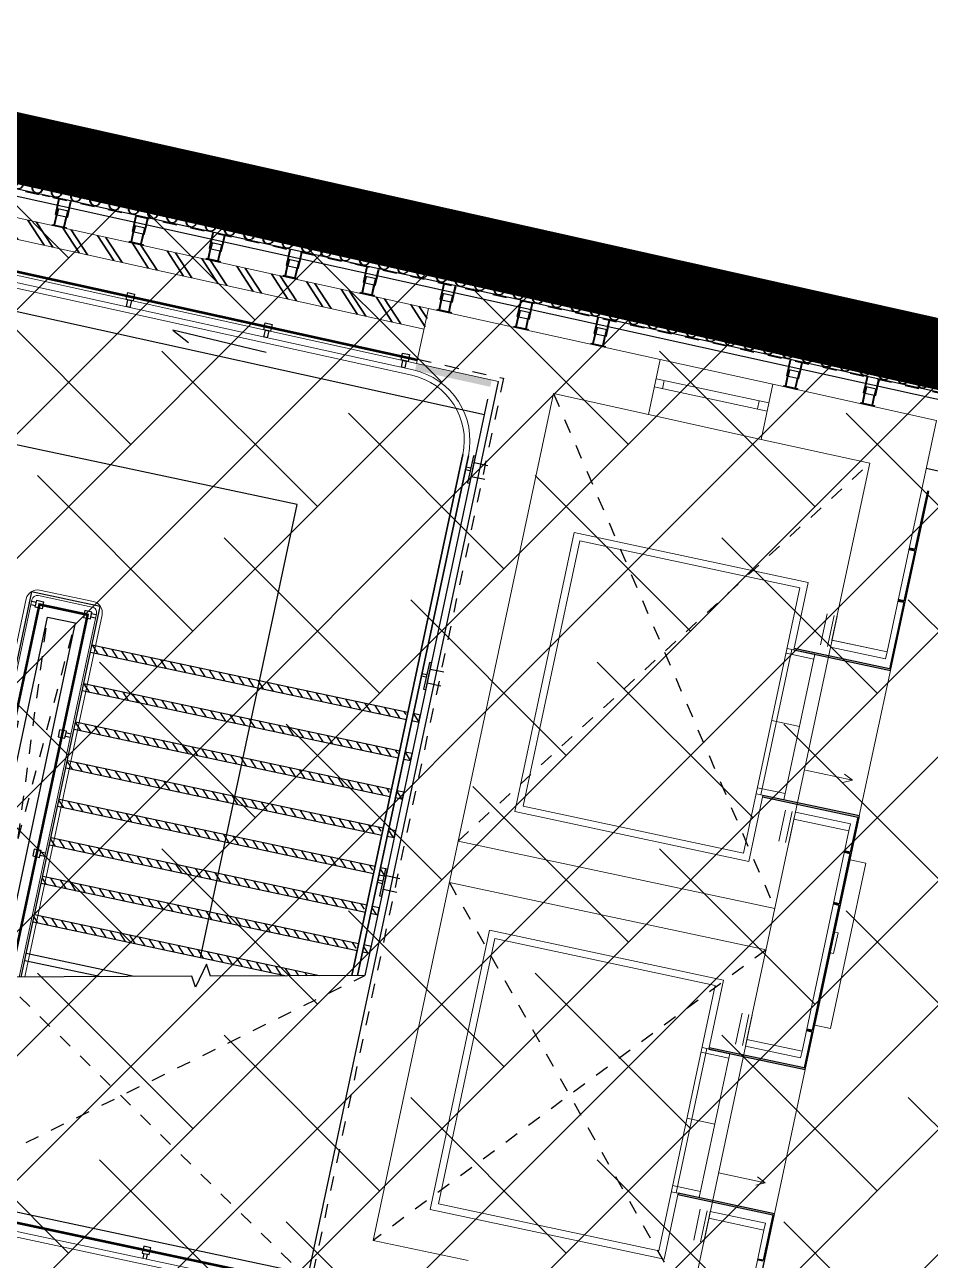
# Model space of a CAD drawing. Header units: millimetres. Extents: x 50357 to 985146, y 723188 to 1803594.
# Drawn here: x 829704.11 to 829710.54, y 818132.85 to 818141.63 of the extents above; entities that cross this region are included whole.
import ezdxf

# ---------------------------------------------------------------- set-up
doc = ezdxf.new("R2010")
doc.units = ezdxf.units.MM
doc.header["$LTSCALE"] = 3
doc.header["$MEASUREMENT"] = 0
for name, pattern in [('3A35X-MAGP-P-SB$0$3A35X-MAGP-P-SB$0$HIDDEN', [0.375, 0.25, -0.125]), ('DASHED', [19.05, 12.7, -6.35]), ('DASHED2', [0.375, 0.25, -0.125]), ('Member Hidden', [4.5, 2.5, -2])]:
    doc.linetypes.add(name, pattern=pattern)
doc.layers.add('-Excluded area line', color=7, linetype='DASHED2', lineweight=40)
doc.layers.add('A-DETL-MBND', color=5, linetype='Continuous', lineweight=13)
for name, color, linetype, lineweight, true_color in [('-Surrender Hatch in Pink', 7, 'Continuous', 40, 0xffc2c2), ('-Surrender line', 7, 'Continuous', 40, 0xff7575), ('A-FLOR-HRAL', 7, 'Continuous', 13, 0x6e6e6e), ('A-GENM', 7, 'Continuous', 13, 0x6e6e6e), ('A-WALL', 7, 'Continuous', 13, 0x6e6e6e), ('ADS060', 7, 'Continuous', 35, 0x6e6e6e), ('ADS280__', 7, 'Continuous', 13, 0x6e6e6e), ('ADS280_BConcrete', 7, 'Continuous', 13, 0x6e6e6e), ('ADS280_S', 7, 'Continuous', 13, 0x6e6e6e), ('I-WALL', 7, 'Continuous', 25, 0x6e6e6e)]:
    doc.layers.add(name, color=color, linetype=linetype, lineweight=lineweight, true_color=true_color)
for name, color, linetype in [('3A35X-MAGP-P-SB$0$UAJ-90BOUN', 7, 'Continuous'), ('A-ALUM_CLADD', 7, 'Continuous'), ('A-ALUM_CLADD_H', 7, 'Member Hidden'), ('A-ALUM_CLADD_S', 7, 'Continuous'), ('A-DRAIN', 7, 'Continuous'), ('A-FLOR-BALUSTRADE', 7, 'Continuous'), ('A-FLOR-HRAL_FIX', 7, 'Continuous'), ('ADS060_1', 7, 'Continuous'), ('ADS230_O', 7, 'Member Hidden'), ('ADS240__', 7, 'Continuous'), ('ADS240_H', 7, 'Continuous'), ('ADS280_R', 7, 'Member Hidden'), ('UAJ-00XREF', 7, 'Continuous')]:
    doc.layers.add(name, color=color, linetype=linetype)
pattern_1 = [(122.9987, (835227515.277, 818096118.435), (-41.9341463, -27.2310003), [])]

# ---------------------------------------------------------------- blocks, each defined once
blk = doc.blocks.new('LFT_door_para - Lift Door 2200H x 1100W CLEAR-2646284-P34 STAIR AND LIFT TOWER AT BRIDGE DECK LEVEL')
at = {"layer": 'A-GENM'}
for p, q in [((-446.1, 200), (-446.1, -200)), ((-396.1, 200), (-446.1, 200)), ((-396.1, -200), (-396.1, 200)), ((853.9, 200), (803.9, 200)), ((803.9, 200), (803.9, -200)), ((853.9, -200), (853.9, 200)), ((-621.1, -200), (1028.9, -200)), ((-396.1, -222.5), (-621.1, -222.5)), ((-446.1, -200), (-396.1, -200)), ((803.9, -200), (853.9, -200)), ((803.9, -222.5), (1028.9, -222.5)), ((-396.1, -272.5), (-621.1, -272.5)), ((803.9, -272.5), (1028.9, -272.5))]:
    blk.add_line(p, q, dxfattribs=at)
blk = doc.blocks.new('Handrail Fix')
at = {"layer": 'A-FLOR-HRAL_FIX'}
for p, q in [((-50, 100.3), (-50, 0)), ((50, 100.3), (50, 0)), ((-7.5, -15), (-7.5, -50)), ((7.5, -50), (7.5, -15))]:
    blk.add_line(p, q, dxfattribs=at)
blk.add_lwpolyline([(97.8, 0), (-97.8, 0), (-97.8, -15), (97.8, -15)], close=True, dxfattribs=at)
blk = doc.blocks.new('Handrail Fix_1')
at = {"layer": 'A-FLOR-HRAL_FIX'}
for p, q in [((-12.5, 35), (-12.5, 0)), ((12.5, 35), (12.5, 0))]:
    blk.add_line(p, q, dxfattribs=at)
blk.add_lwpolyline([(-25, 0), (25, 0), (25, -50), (-25, -50)], close=True, dxfattribs=at)
blk = doc.blocks.new('*U1095')
at = {"layer": 'A-FLOR-HRAL_FIX', "rotation": 77.573937293558}
blk.add_blockref('Handrail Fix_1', (-195.4, 43), dxfattribs=at)
at = {"layer": 'A-FLOR-HRAL_FIX', "xscale": -1, "rotation": 257.5739372687445}
blk.add_blockref('Handrail Fix_1', (195.4, -43), dxfattribs=at)
blk = doc.blocks.new('*U1108')
at = {"layer": 'A-FLOR-HRAL_FIX'}
for points in [[(-13.1, 51.7), (35.5, 39.8), (23.6, -8.7), (-25, 3.1)], [(-12.8, 0.2), (11.5, -5.8), (-0.4, -54.3), (-24.7, -48.4)]]:
    blk.add_lwpolyline(points, close=True, dxfattribs=at)
blk = doc.blocks.new('*U1109')
at = {"layer": 'A-FLOR-HRAL_FIX', "color": 0, "linetype": 'ByBlock', "lineweight": -2, "transparency": 16777216}
for p in [(0, 0), (971.4, -237.5), (1942.8, -474.9), (2914.2, -712.4), (3885.6, -949.8)]:
    blk.add_blockref('*U1108', p, dxfattribs=at)
blk = doc.blocks.new('Cladding_Fixing')
at = {"layer": 'A-ALUM_CLADD_H', "ltscale": 0.3}
for p, q in [((0.2, 33), (72.2, 32.5)), ((72.3, 38.9), (142.4, 38.4)), ((-0.2, -33), (71.8, -33.6)), ((71.7, -40), (141.8, -40.5))]:
    blk.add_line(p, q, dxfattribs=at)
at = {"layer": 'A-ALUM_CLADD_H', "ltscale": 0.2}
for p, q in [((118.7, 32.2), (72.2, 32.5)), ((118.8, 37.2), (72.3, 37.5)), ((118.8, 37.2), (118.2, -38.9)), ((118.2, -38.9), (71.7, -38.6)), ((118.3, -33.9), (71.8, -33.6))]:
    blk.add_line(p, q, dxfattribs=at)
at = {"layer": 'A-ALUM_CLADD_H', "ltscale": 0.1}
for p, q in [((142.4, 43.4), (187.2, 43.1)), ((142.4, 38.4), (187.2, 38.1)), ((141.6, -45.5), (186.6, -45.8)), ((141.7, -40.5), (186.6, -40.8))]:
    blk.add_line(p, q, dxfattribs=at)
at = {"layer": 'A-ALUM_CLADD_S'}
for p, q in [((0.3, 38), (72.3, 37.5)), ((72.3, 43.9), (71.7, -45)), ((72.3, 43.9), (142.4, 43.4)), ((-0.3, -38), (71.7, -38.6)), ((71.7, -45), (141.8, -45.5))]:
    blk.add_line(p, q, dxfattribs=at)
blk.add_lwpolyline([(-8.4, -49.9), (-7.6, 50.1), (0.4, 50), (-0.4, -50)], close=True, dxfattribs=at)
blk = doc.blocks.new('Cladding')
at = {"layer": 'A-ALUM_CLADD', "flags": 128}
for points in [[(232.1, -2317.5), (221.6, -2317.4, -1), (222.2, -2241.4), (249.2, -2241.6, 1), (249.6, -2177.6), (222.6, -2177.4, -1), (223.1, -2101.4), (233.6, -2101.5), (233.6, -2104.5), (223.1, -2104.4, 1), (222.6, -2174.4), (249.6, -2174.6, -1), (249.1, -2244.6), (222.1, -2244.4, 1), (221.6, -2314.4), (232.1, -2314.5)], [(235.1, -2317.5), (448.6, -2319, -1), (448.2, -2383), (234.7, -2381.5), (234.6, -2384.5), (448.1, -2386, 1), (448.6, -2316), (235.1, -2314.5)], [(235.1, -2317.5), (448.6, -2319, -1), (448.2, -2383), (234.7, -2381.5), (234.6, -2384.5), (448.1, -2386, 1), (448.6, -2316), (235.1, -2314.5)], [(230.1, -2597.5), (219.6, -2597.4, -1), (220.2, -2521.4), (247.2, -2521.6, 1), (247.6, -2457.6), (220.6, -2457.4, -1), (221.2, -2381.4), (231.7, -2381.5), (231.6, -2384.5), (221.1, -2384.4, 1), (220.6, -2454.4), (247.6, -2454.6, -1), (247.2, -2524.6), (220.2, -2524.4, 1), (219.7, -2594.4), (230.2, -2594.5)], [(233.1, -2597.5), (446.6, -2599, -1), (446.2, -2663), (232.7, -2661.5), (232.7, -2664.5), (446.2, -2666, 1), (446.7, -2596), (233.2, -2594.5)], [(228.2, -2877.5), (217.7, -2877.4, -1), (218.2, -2801.4), (245.2, -2801.6, 1), (245.6, -2737.6), (218.6, -2737.4, -1), (219.2, -2661.4), (229.7, -2661.5), (229.7, -2664.5), (219.2, -2664.4, 1), (218.7, -2734.4), (245.7, -2734.6, -1), (245.2, -2804.6), (218.2, -2804.4, 1), (217.7, -2874.4), (228.2, -2874.5)], [(231.2, -2877.5), (444.6, -2879, -1), (444.2, -2943), (230.7, -2941.5), (230.7, -2944.5), (444.2, -2946, 1), (444.7, -2876), (231.2, -2874.5)], [(226.2, -3157.5), (215.7, -3157.4, -1), (216.2, -3081.4), (243.2, -3081.6, 1), (243.7, -3017.6), (216.7, -3017.4, -1), (217.2, -2941.4), (227.7, -2941.5), (227.7, -2944.5), (217.2, -2944.4, 1), (216.7, -3014.4), (243.7, -3014.6, -1), (243.2, -3084.6), (216.2, -3084.4, 1), (215.7, -3154.4), (226.2, -3154.5)], [(229.2, -3157.5), (442.7, -3159, -1), (442.2, -3223), (228.7, -3221.5), (228.7, -3224.5), (442.2, -3226, 1), (442.7, -3156), (229.2, -3154.5)], [(224.2, -3437.5), (213.7, -3437.4, -1), (214.2, -3361.4), (241.2, -3361.6, 1), (241.7, -3297.6), (214.7, -3297.4, -1), (215.2, -3221.4), (225.7, -3221.5), (225.7, -3224.5), (215.2, -3224.4, 1), (214.7, -3294.4), (241.7, -3294.6, -1), (241.2, -3364.6), (214.2, -3364.4, 1), (213.7, -3434.4), (224.2, -3434.5)], [(222.2, -3717.5), (211.7, -3717.4, -1), (212.2, -3641.4), (239.2, -3641.6, 1), (239.7, -3577.6), (212.7, -3577.4, -1), (213.2, -3501.4), (223.7, -3501.5), (223.7, -3504.5), (213.2, -3504.4, 1), (212.7, -3574.4), (239.7, -3574.6, -1), (239.2, -3644.6), (212.2, -3644.4, 1), (211.7, -3714.4), (222.2, -3714.5)], [(227.2, -3437.5), (440.7, -3439, -1), (440.2, -3503), (226.7, -3501.5), (226.7, -3504.5), (440.2, -3506, 1), (440.7, -3436), (227.2, -3434.5)], [(225.2, -3717.5), (438.7, -3719, -1), (438.3, -3783), (224.8, -3781.5), (224.7, -3784.5), (438.2, -3786, 1), (438.7, -3716), (225.2, -3714.5)], [(220.2, -3997.5), (209.7, -3997.4, -1), (210.3, -3921.4), (237.3, -3921.6, 1), (237.7, -3857.6), (210.7, -3857.4, -1), (211.3, -3781.4), (221.8, -3781.5), (221.7, -3784.5), (211.2, -3784.4, 1), (210.7, -3854.4), (237.7, -3854.6, -1), (237.2, -3924.6), (210.2, -3924.4, 1), (209.8, -3994.4), (220.3, -3994.5)], [(223.2, -3997.5), (436.7, -3999, -1), (436.3, -4063), (222.8, -4061.5), (222.8, -4064.5), (436.3, -4066, 1), (436.7, -3996), (223.3, -3994.5)], [(218.3, -4277.5), (207.8, -4277.4, -1), (208.3, -4201.4), (235.3, -4201.6, 1), (235.7, -4137.6), (208.7, -4137.4, -1), (209.3, -4061.4), (219.8, -4061.5), (219.8, -4064.5), (209.3, -4064.4, 1), (208.8, -4134.4), (235.8, -4134.6, -1), (235.3, -4204.6), (208.3, -4204.4, 1), (207.8, -4274.4), (218.3, -4274.5)], [(221.3, -4277.5), (434.7, -4279, -1), (434.3, -4343), (220.8, -4341.5), (220.8, -4344.5), (434.3, -4346, 1), (434.8, -4276), (221.3, -4274.5)], [(216.3, -4557.4), (205.8, -4557.4, -1), (206.3, -4481.4), (233.3, -4481.6, 1), (233.8, -4417.6), (206.8, -4417.4, -1), (207.3, -4341.4), (217.8, -4341.4), (217.8, -4344.4), (207.3, -4344.4, 1), (206.8, -4414.4), (233.8, -4414.6, -1), (233.3, -4484.6), (206.3, -4484.4, 1), (205.8, -4554.4), (216.3, -4554.4)], [(219.3, -4557.5), (432.8, -4559, -1), (432.3, -4623), (218.8, -4621.5), (218.8, -4624.5), (432.3, -4626, 1), (432.8, -4556), (219.3, -4554.5)], [(219.3, -4557.5), (432.8, -4559, -1), (432.3, -4623), (218.8, -4621.5), (218.8, -4624.5), (432.3, -4626, 1), (432.8, -4556), (219.3, -4554.5)], [(214.3, -4837.4), (203.8, -4837.4, -1), (204.3, -4761.4), (231.3, -4761.6, 1), (231.8, -4697.6), (204.8, -4697.4, -1), (205.3, -4621.4), (215.8, -4621.4), (215.8, -4624.4), (205.3, -4624.4, 1), (204.8, -4694.4), (231.8, -4694.6, -1), (231.3, -4764.6), (204.3, -4764.4, 1), (203.8, -4834.4), (214.3, -4834.4)], [(212.3, -5117.4), (201.8, -5117.4, -1), (202.3, -5041.4), (229.3, -5041.5, 1), (229.8, -4977.5), (202.8, -4977.4, -1), (203.3, -4901.4), (213.8, -4901.4), (213.8, -4904.4), (203.3, -4904.4, 1), (202.8, -4974.4), (229.8, -4974.5, -1), (229.3, -5044.5), (202.3, -5044.4, 1), (201.8, -5114.4), (212.3, -5114.4)], [(217.3, -4837.5), (430.8, -4839, -1), (430.3, -4903), (216.8, -4901.5), (216.8, -4904.5), (430.3, -4906, 1), (430.8, -4836), (217.3, -4834.5)], [(215.3, -5117.5), (428.8, -5119, -1), (428.3, -5183), (214.9, -5181.4), (214.8, -5184.4), (428.3, -5186, 1), (428.8, -5116), (215.3, -5114.5)], [(210.3, -5397.4), (199.8, -5397.3, -1), (200.4, -5321.3), (227.4, -5321.5, 1), (227.8, -5257.5), (200.8, -5257.4, -1), (201.4, -5181.4), (211.9, -5181.4), (211.8, -5184.4), (201.3, -5184.4, 1), (200.8, -5254.4), (227.8, -5254.5, -1), (227.3, -5324.5), (200.3, -5324.3, 1), (199.8, -5394.3), (210.3, -5394.4)], [(213.3, -5397.4), (426.8, -5399, -1), (426.4, -5463), (212.9, -5461.4), (212.9, -5464.4), (426.3, -5466, 1), (426.8, -5396), (213.3, -5394.4)], [(208.3, -5677.4), (197.8, -5677.3, -1), (198.4, -5601.3), (225.4, -5601.5, 1), (225.8, -5537.5), (198.8, -5537.3, -1), (199.4, -5461.3), (209.9, -5461.4), (209.9, -5464.4), (199.4, -5464.3, 1), (198.9, -5534.3), (225.9, -5534.5, -1), (225.4, -5604.5), (198.4, -5604.3, 1), (197.9, -5674.3), (208.4, -5674.4)], [(211.3, -5677.4), (424.8, -5678.9, -1), (424.4, -5742.9), (210.9, -5741.4), (210.9, -5744.4), (424.4, -5745.9, 1), (424.9, -5675.9), (211.4, -5674.4)], [(206.4, -5957.4), (195.9, -5957.3, -1), (196.4, -5881.3), (223.4, -5881.5, 1), (223.9, -5817.5), (196.9, -5817.3, -1), (197.4, -5741.3), (207.9, -5741.4), (207.9, -5744.4), (197.4, -5744.3, 1), (196.9, -5814.3), (223.9, -5814.5, -1), (223.4, -5884.5), (196.4, -5884.3, 1), (195.9, -5954.3), (206.4, -5954.4)], [(209.4, -5957.4), (422.9, -5958.9, -1), (422.4, -6022.9), (208.9, -6021.4), (208.9, -6024.4), (422.4, -6025.9, 1), (422.9, -5955.9), (209.4, -5954.4)], [(204.4, -6237.4), (193.9, -6237.3, -1), (194.4, -6161.3), (221.4, -6161.5, 1), (221.9, -6097.5), (194.9, -6097.3, -1), (195.4, -6021.3), (205.9, -6021.4), (205.9, -6024.4), (195.4, -6024.3, 1), (194.9, -6094.3), (221.9, -6094.5, -1), (221.4, -6164.5), (194.4, -6164.3, 1), (193.9, -6234.3), (204.4, -6234.4)], [(202.4, -6517.4), (191.9, -6517.3, -1), (192.4, -6441.3), (219.4, -6441.5, 1), (219.9, -6377.5), (192.9, -6377.3, -1), (193.4, -6301.3), (203.9, -6301.4), (203.9, -6304.4), (193.4, -6304.3, 1), (192.9, -6374.3), (219.9, -6374.5, -1), (219.4, -6444.5), (192.4, -6444.3, 1), (191.9, -6514.3), (202.4, -6514.4)], [(207.4, -6237.4), (420.9, -6238.9, -1), (420.4, -6302.9), (206.9, -6301.4), (206.9, -6304.4), (420.4, -6305.9, 1), (420.9, -6235.9), (207.4, -6234.4)], [(200.4, -6797.4), (189.9, -6797.3, -1), (190.5, -6721.3), (217.5, -6721.5, 1), (217.9, -6657.5), (190.9, -6657.3, -1), (191.5, -6581.3), (202, -6581.4), (201.9, -6584.4), (191.4, -6584.3, 1), (190.9, -6654.3), (217.9, -6654.5, -1), (217.4, -6724.5), (190.4, -6724.3, 1), (189.9, -6794.3), (200.4, -6794.4)], [(205.4, -6517.4), (418.9, -6518.9, -1), (418.4, -6582.9), (205, -6581.4), (204.9, -6584.4), (418.4, -6585.9, 1), (418.9, -6515.9), (205.4, -6514.4)], [(203.4, -6797.4), (416.9, -6798.9, -1), (416.5, -6862.9), (203, -6861.4), (202.9, -6864.4), (416.4, -6865.9, 1), (416.9, -6795.9), (203.4, -6794.4)], [(198.4, -7077.4), (187.9, -7077.3, -1), (188.5, -7001.3), (215.5, -7001.5, 1), (215.9, -6937.5), (188.9, -6937.3, -1), (189.5, -6861.3), (200, -6861.4), (199.9, -6864.4), (189.4, -6864.3, 1), (189, -6934.3), (216, -6934.5, -1), (215.5, -7004.5), (188.5, -7004.3, 1), (188, -7074.3), (198.5, -7074.4)], [(201.4, -7077.4), (414.9, -7078.9, -1), (414.5, -7142.9), (201, -7141.4), (201, -7144.4), (414.5, -7145.9, 1), (415, -7075.9), (201.5, -7074.4)], [(196.5, -7357.4), (186, -7357.3, -1), (186.5, -7281.3), (213.5, -7281.5, 1), (214, -7217.5), (187, -7217.3, -1), (187.5, -7141.3), (198, -7141.4), (198, -7144.4), (187.5, -7144.3, 1), (187, -7214.3), (214, -7214.5, -1), (213.5, -7284.5), (186.5, -7284.3, 1), (186, -7354.3), (196.5, -7354.4)], [(199.5, -7357.4), (413, -7358.9, -1), (412.5, -7422.9), (199, -7421.4), (199, -7424.4), (412.5, -7425.9, 1), (413, -7355.9), (199.5, -7354.4)], [(194.5, -7637.4), (184, -7637.3, -1), (184.5, -7561.3), (211.5, -7561.5, 1), (212, -7497.5), (185, -7497.3, -1), (185.5, -7421.3), (196, -7421.4), (196, -7424.4), (185.5, -7424.3, 1), (185, -7494.3), (212, -7494.5, -1), (211.5, -7564.5), (184.5, -7564.3, 1), (184, -7634.3), (194.5, -7634.4)], [(197.5, -7637.4), (411, -7638.9, -1), (410.5, -7702.9), (197, -7701.4), (197, -7704.4), (410.5, -7705.9, 1), (411, -7635.9), (197.5, -7634.4)], [(192.5, -7917.4), (182, -7917.3, -1), (182.5, -7841.3), (209.5, -7841.5, 1), (210, -7777.5), (183, -7777.3, -1), (183.5, -7701.3), (194, -7701.4), (194, -7704.4), (183.5, -7704.3, 1), (183, -7774.3), (210, -7774.5, -1), (209.5, -7844.5), (182.5, -7844.3, 1), (182, -7914.3), (192.5, -7914.4)], [(190.5, -8197.4), (180, -8197.3, -1), (180.6, -8121.3), (207.6, -8121.5, 1), (208, -8057.5), (181, -8057.3, -1), (181.5, -7981.3), (192, -7981.4), (192, -7984.4), (181.5, -7984.3, 1), (181, -8054.3), (208, -8054.5, -1), (207.5, -8124.5), (180.5, -8124.3, 1), (180, -8194.3), (190.5, -8194.4)], [(195.5, -7917.4), (409, -7918.9, -1), (408.5, -7982.9), (195, -7981.4), (195, -7984.4), (408.5, -7985.9, 1), (409, -7915.9), (195.5, -7914.4)], [(193.5, -8197.4), (407, -8198.9, -1), (406.6, -8262.9), (193.1, -8261.4), (193, -8264.4), (406.5, -8265.9, 1), (407, -8195.9), (193.5, -8194.4)], [(188.5, -8477.3), (178, -8477.3, -1), (178.6, -8401.3), (205.6, -8401.5, 1), (206, -8337.5), (179, -8337.3, -1), (179.6, -8261.3), (190.1, -8261.4), (190, -8264.4), (179.5, -8264.3, 1), (179, -8334.3), (206, -8334.5, -1), (205.6, -8404.5), (178.6, -8404.3, 1), (178.1, -8474.3), (188.6, -8474.3)], [(191.5, -8477.4), (405, -8478.9, -1), (404.6, -8542.9), (191.1, -8541.4), (191.1, -8544.4), (404.6, -8545.9, 1), (405.1, -8475.9), (191.6, -8474.4)], [(186.6, -8757.3), (176.1, -8757.3, -1), (176.6, -8681.3), (203.6, -8681.5, 1), (204, -8617.5), (177, -8617.3, -1), (177.6, -8541.3), (188.1, -8541.3), (188.1, -8544.3), (177.6, -8544.3, 1), (177.1, -8614.3), (204.1, -8614.5, -1), (203.6, -8684.5), (176.6, -8684.3, 1), (176.1, -8754.3), (186.6, -8754.3)], [(189.6, -8757.4), (403.1, -8758.9, -1), (402.6, -8822.9), (189.1, -8821.4), (189.1, -8824.4), (402.6, -8825.9, 1), (403.1, -8755.9), (189.6, -8754.4)]]:
    blk.add_lwpolyline(points, format="xyb", close=True, dxfattribs=at)
at = {"layer": 'A-ALUM_CLADD_H'}
blk.add_line((195, -1.4), (98.5, -13639.7), dxfattribs=at)
at = {"layer": 'A-ALUM_CLADD_S'}
for p, q in [((150, -1.1), (53.8, -13606)), ((200, -1.4), (103.5, -13643.4)), ((178.2, -2376.1), (178.6, -2322.1)), ((162.4, -4616.1), (162.7, -4562.1))]:
    blk.add_line(p, q, dxfattribs=at)
for p in [(-9.6, -2487.8), (-13.5, -3047.8), (-17.5, -3607.8), (-21.5, -4167.8), (-25.4, -4727.7), (-29.4, -5287.7), (-33.4, -5847.7), (-37.3, -6407.7), (-47.2, -7807.7), (-51.2, -8367.6)]:
    blk.add_blockref('Cladding_Fixing', p, dxfattribs=at)
blk = doc.blocks.new('3A35X-MAGP-P-LD-00-0')
at = {"layer": 'ADS060'}
h = blk.add_hatch(dxfattribs=at)
h.set_pattern_fill('FP_1', color=256, angle=0.42477, style=0, pattern_type=2)
h.set_pattern_definition([(122.998704, (835227484.58, 818098913.87), (-149.11782, -96.833447), []), (122.998704, (835227298.25, 818098953.48), (-149.11782, -96.833447), [])])
h.paths.add_polyline_path([(834531277.6, 818153413.5), (834531311.9, 818153558.7), (834527237.5, 818154456.1), (834527206.3, 818154309.4)])
for points in [[(834534859.9, 818152262.2), (834534850.2, 818152264.3), (834534581.8, 818151001.9), (834534591.5, 818150999.8), (834534847.4, 818152203.1)], [(834534762.3, 818151851.1), (834534721.2, 818151859.8), (834534719.1, 818151850), (834534760.2, 818151841.3)], [(834534684.4, 818151484.6), (834534643.3, 818151493.4), (834534641.2, 818151483.6), (834534682.3, 818151474.8)], [(834534591.5, 818150999.8), (834533904.8, 818151145.8), (834533902.7, 818151136), (834534589.5, 818150990)], [(834534358.3, 818149958.6), (834533682.9, 818150102.1), (834533680.8, 818150092.4), (834534356.2, 818149948.8)], [(834534368.1, 818149956.5), (834534358.3, 818149958.6), (834533975.1, 818148155.8), (834533984.9, 818148153.8), (834534339.5, 818149822)], [(834534303.2, 818149699.5), (834534263.7, 818149707.9), (834534261.6, 818149698.1), (834534301.2, 818149689.7)], [(834534223.3, 818149323.3), (834534225.3, 818149333), (834534185.8, 818149341.4), (834534183.7, 818149331.7)], [(834534034, 818148433.1), (834533994.5, 818148441.5), (834533992.4, 818148431.8), (834534032, 818148423.4)], [(834533977.2, 818148165.6), (834533301.8, 818148309.2), (834533299.7, 818148299.4), (834533975.1, 818148155.8)], [(834533757, 818147132.3), (834533082.1, 818147275.8), (834533080, 818147266), (834533754.9, 818147122.5)], [(834533766.8, 818147130.2), (834533757, 818147132.3), (834533503.3, 818145939), (834533513.1, 818145936.9)], [(834533686.3, 818146799.7), (834533647.3, 818146808), (834533645.2, 818146798.3), (834533684.2, 818146790)]]:
    blk.add_hatch(color=256, dxfattribs=at).paths.add_polyline_path(points, flags=0)
at = {"layer": 'ADS060_1', "extrusion": (1.10379e-16, 4.62935e-16, -1)}
blk.add_hatch(color=256, dxfattribs=at).paths.add_polyline_path([(-834531744, 818153004), (-834531754.4, 818153052.9), (-834531220.5, 818153170.4), (-834531209.8, 818153121.5)])
at = {"layer": 'ADS240_H'}
h = blk.add_hatch(dxfattribs=at)
h.set_pattern_fill('FP_4', color=256, angle=77.9987, style=0, pattern_type=2)
h.set_pattern_definition(pattern_1)
h.paths.add_polyline_path([(834531237.8, 818150622.4), (834531248.1, 818150671.4), (834531199.2, 818150681.8), (834531188.9, 818150632.8)], flags=0)
h.paths.add_polyline_path([(834531139.9, 818150643.3), (834531150.2, 818150692.2), (834528915.3, 818151167.3), (834528904.9, 818151118.4), (834531139.8, 818150643.3)], flags=0)
h = blk.add_hatch(dxfattribs=at)
h.set_pattern_fill('FP_4', color=256, angle=77.9987, style=0, pattern_type=2)
h.set_pattern_definition(pattern_1)
h.paths.add_polyline_path([(834531179.5, 818150348.6), (834531189.9, 818150397.5), (834531141, 818150407.9), (834531130.6, 818150359)], flags=0)
h.paths.add_polyline_path([(834531081.7, 818150369.4), (834531092, 818150418.3), (834528857.1, 818150893.4), (834528846.7, 818150844.5), (834531081.6, 818150369.4)], flags=0)
h = blk.add_hatch(dxfattribs=at)
h.set_pattern_fill('FP_4', color=256, angle=77.9987, style=0, pattern_type=2)
h.set_pattern_definition(pattern_1)
h.paths.add_polyline_path([(834531131.7, 818150123.6), (834531082.8, 818150134), (834531072.4, 818150085.1), (834531121.3, 818150074.7)], flags=0)
h.paths.add_polyline_path([(834531023.5, 818150095.5), (834531033.8, 818150144.4), (834528798.9, 818150619.5), (834528788.5, 818150570.6), (834531023.4, 818150095.5)], flags=0)
h = blk.add_hatch(dxfattribs=at)
h.set_pattern_fill('FP_4', color=256, angle=77.9987, style=0, pattern_type=2)
h.set_pattern_definition(pattern_1)
h.paths.add_polyline_path([(834531063.1, 818149800.8), (834531073.5, 818149849.7), (834531024.5, 818149860.1), (834531014.2, 818149811.2)], flags=0)
h.paths.add_polyline_path([(834530965.2, 818149821.6), (834530975.6, 818149870.5), (834528740.6, 818150345.6), (834528730.2, 818150296.7), (834530965.2, 818149821.6)], flags=0)
h = blk.add_hatch(dxfattribs=at)
h.set_pattern_fill('FP_4', color=256, angle=77.9987, style=0, pattern_type=2)
h.set_pattern_definition(pattern_1)
h.paths.add_polyline_path([(834531004.9, 818149526.9), (834531015.3, 818149575.8), (834530966.3, 818149586.2), (834530956, 818149537.3)], flags=0)
h.paths.add_polyline_path([(834530907, 818149547.7), (834530917.3, 818149596.7), (834528682.4, 818150071.7), (834528672, 818150022.8), (834530906.9, 818149547.7)], flags=0)
h = blk.add_hatch(dxfattribs=at)
h.set_pattern_fill('FP_4', color=256, angle=77.9987, style=0, pattern_type=2)
h.set_pattern_definition(pattern_1)
h.paths.add_polyline_path([(834530946.6, 818149253), (834530957, 818149302), (834530908.1, 818149312.4), (834530897.7, 818149263.4)], flags=0)
h.paths.add_polyline_path([(834530848.8, 818149273.8), (834530859.1, 818149322.8), (834528624.2, 818149797.9), (834528613.8, 818149749), (834530848.7, 818149273.9)], flags=0)
h = blk.add_hatch(dxfattribs=at)
h.set_pattern_fill('FP_4', color=256, angle=77.9987, style=0, pattern_type=2)
h.set_pattern_definition(pattern_1)
h.paths.add_polyline_path([(834530888.4, 818148979.2), (834530898.8, 818149028.1), (834530849.9, 818149038.5), (834530839.5, 818148989.6)], flags=0)
h.paths.add_polyline_path([(834530790.6, 818149000), (834530800.9, 818149048.9), (834528566, 818149524), (834528555.6, 818149475.1), (834530790.5, 818149000)], flags=0)
h = blk.add_hatch(dxfattribs=at)
h.set_pattern_fill('FP_4', color=256, angle=77.9987, style=0, pattern_type=2)
h.set_pattern_definition(pattern_1)
h.paths.add_polyline_path([(834530533, 818148819.6), (834528507.8, 818149250.1), (834528497.4, 818149201.2), (834530297.8, 818148818.5)], flags=0)
at = {"layer": 'A-DETL-MBND'}
for p, q in [((834532921.9, 818153062.3), (834533724, 818152891.8)), ((834532968, 818152991.2), (834532980.5, 818153049.9)), ((834532909.4, 818153003.6), (834533711.5, 818152833.1)), ((834533642.9, 818152847.7), (834533655.4, 818152906.4)), ((834531920.3, 818149986.1), (834532341.9, 818151969.3)), ((834532341.9, 818151969.3), (834534004.7, 818151615.8)), ((834532380.4, 818151910), (834531979.6, 818150024.6)), ((834533945.4, 818151577.3), (834532380.4, 818151910)), ((834533902.7, 818151136), (834534004.7, 818151615.8)), ((834533544.6, 818149691.9), (834533945.4, 818151577.3)), ((834533668.3, 818150105.3), (834533888, 818151139.1)), ((834533831.2, 818150070.6), (834534051, 818151104.5)), ((834533846.6, 818151112.6), (834534043.8, 818151070.7)), ((834534051, 818151104.5), (834533853.8, 818151146.4)), ((834534367.6, 818149956.6), (834534587.9, 818150990.4)), ((834533745, 818150634.6), (834533942.1, 818150592.7)), ((834533986.3, 818150280.6), (834534318.9, 818150209.9)), ((834534318.9, 818150209.9), (834534250.7, 818150194.1)), ((834534318.9, 818150209.9), (834534263, 818150252)), ((834533643.4, 818150156.5), (834533840.5, 818150114.6)), ((834533682.9, 818150102.1), (834533583.1, 818149632.6)), ((834533634, 818150112.5), (834533831.2, 818150070.6)), ((834533583.1, 818149632.6), (834531920.3, 818149986.1)), ((834531979.6, 818150024.6), (834533544.6, 818149691.9)), ((834531319.4, 818147159.7), (834531741, 818149143)), ((834531779.6, 818149083.7), (834531378.7, 818147198.2)), ((834531741, 818149143), (834533403.9, 818148789.5)), ((834533344.6, 818148751), (834531779.6, 818149083.7)), ((834534185.8, 818148978.5), (834534217, 818149125.2)), ((834534217, 818149125.2), (834534192.5, 818149130.4)), ((834534161.3, 818148983.7), (834534185.8, 818148978.5)), ((834532943.8, 818146865.5), (834533344.6, 818148751)), ((834533299.8, 818148299.9), (834533403.9, 818148789.5)), ((834533067.4, 818147278.9), (834533285.1, 818148303)), ((834533448, 818148268.4), (834533250.9, 818148310.3)), ((834533230.3, 818147244.3), (834533448, 818148268.4)), ((834533243.7, 818148276.5), (834533440.9, 818148234.6)), ((834533766.8, 818147130.2), (834533984.9, 818148153.8)), ((834533144.2, 818147808.3), (834533341.3, 818147766.3)), ((834533368.3, 818147419.4), (834533700.9, 818147348.7)), ((834533042.6, 818147330.2), (834533239.7, 818147288.3)), ((834533700.9, 818147348.7), (834533632.7, 818147333)), ((834533700.9, 818147348.7), (834533645, 818147390.9)), ((834533082.1, 818147275.8), (834532982.3, 818146806.2)), ((834533033.2, 818147286.2), (834533230.3, 818147244.3)), ((834532982.3, 818146806.2), (834531319.4, 818147159.7)), ((834531378.7, 818147198.2), (834532943.8, 818146865.5))]:
    blk.add_line(p, q, dxfattribs=at)
blk.add_lwpolyline([(834534052.3, 818148470.7), (834534301.8, 818149644.5), (834534414.3, 818149620.6), (834534164.7, 818148446.8)], close=True, dxfattribs=at)
at = {"layer": 'A-DRAIN'}
for p, q in [((834526750.7, 818153897.7), (834531702.5, 818152808.4)), ((834530151, 818153248.4), (834529489.2, 818153405)), ((834529489.2, 818153405), (834529599.1, 818153318.2)), ((834538692.8, 818151577.8), (834534841.3, 818152425))]:
    blk.add_line(p, q, dxfattribs=at)
at = {"layer": 'A-FLOR-BALUSTRADE', "extrusion": (1.49097e-07, -3.27981e-08, 1), "const_width": 18, "elevation": 97.6, "flags": 128}
blk.add_lwpolyline([(834527156.9, 818154089.9), (834531225.9, 818153194.8)], dxfattribs=at)
at = {"layer": 'A-FLOR-BALUSTRADE', "const_width": 18}
blk.add_lwpolyline([(834530390.4, 818146636.5), (834527641.8, 818147220.8), (834528542.1, 818151456.2), (834528884.6, 818151383.4), (834528337.4, 818148809)], dxfattribs=at)
at = {"layer": 'A-FLOR-HRAL', "lineweight": 35}
for p, q in [((834531549.7, 818152522.9), (834530762.7, 818148820.7)), ((834531588.9, 818152514.6), (834530803.7, 818148820.9))]:
    blk.add_line(p, q, dxfattribs=at)
at = {"layer": 'A-FLOR-HRAL'}
for p, q in [((834528543.4, 818151558.1), (834528924.9, 818151477)), ((834527539.8, 818147222), (834528448.5, 818151496.5)), ((834527578.9, 818147213.7), (834528487.6, 818151488.2)), ((834528535, 818151519), (834528916.6, 818151437.9)), ((834528947.4, 818151390.5), (834528398.7, 818148809.3)), ((834528986.5, 818151382.2), (834528439.6, 818148809.5)), ((834533346.6, 818145946.7), (834527609.7, 818147166.3)), ((834533338.3, 818145907.6), (834527601.4, 818147127.2))]:
    blk.add_line(p, q, dxfattribs=at)
for centre, radius, start, end in [((834531085.1, 818152621.7), 515, 347.9987, 77.59379), ((834531085.1, 818152621.7), 475, 347.9987, 77.59379), ((834528526.7, 818151479.9), 80, 77.9987, 167.9987), ((834528526.7, 818151479.9), 40, 77.9987, 167.9987), ((834528908.3, 818151398.8), 80, 347.9987, 77.9987), ((834528908.3, 818151398.8), 40, 347.9987, 77.9987)]:
    blk.add_arc(centre, radius, start, end, dxfattribs=at)
at = {"layer": 'A-WALL'}
for p, q in [((834534721.2, 818151859.8), (834534719.1, 818151850)), ((834534263.7, 818149707.9), (834534261.6, 818149698.1)), ((834534185.8, 818149341.4), (834534183.7, 818149331.7)), ((834533994.5, 818148441.5), (834533992.4, 818148431.8)), ((834533647.3, 818146808), (834533645.2, 818146798.3))]:
    blk.add_line(p, q, dxfattribs=at)
at = {"layer": 'ADS060_1'}
for p, q in [((834530440.4, 818146631), (834531803.3, 818153042.2)), ((834531725.2, 818152915.5), (834530854.8, 818148821.1))]:
    blk.add_line(p, q, dxfattribs=at)
at = {"layer": 'ADS230_O'}
for p, q in [((834532193.9, 818152956.3), (834533767.6, 818149297.9)), ((834531517.9, 818149776.2), (834534440.3, 818152462.1)), ((834528260.5, 818148808.7), (834528600, 818151367.2)), ((834527730.8, 818147278.6), (834528795.6, 818151325.7)), ((834531455.5, 818149482.7), (834533164.5, 818146460.8)), ((834533705.3, 818149004.5), (834530914.8, 818146939.1)), ((834527730.8, 818147278.6), (834530854.8, 818148821.1)), ((834528260.5, 818148808.7), (834530406, 818146709.9))]:
    blk.add_line(p, q, dxfattribs=at)
at = {"layer": 'ADS240__'}
for p, q in [((834530372.4, 818152166.6), (834527501.6, 818152776.9)), ((834529688.2, 818148948.1), (834530372.4, 818152166.6)), ((834528484.4, 818151545.2), (834527552.8, 818147163.1)), ((834528973.5, 818151441.2), (834528484.4, 818151545.2)), ((834528414, 818148809.4), (834528973.5, 818151441.2)), ((834527699.6, 818147131.9), (834528600, 818151367.2)), ((834528600, 818151367.2), (834528795.6, 818151325.7)), ((834528795.6, 818151325.7), (834528260.5, 818148808.7)), ((834528904.9, 818151118.4), (834531149.7, 818150641.2)), ((834531160.1, 818150690.1), (834528915.3, 818151167.3)), ((834528846.7, 818150844.5), (834531091.5, 818150367.3)), ((834531101.9, 818150416.2), (834528857.1, 818150893.4)), ((834531248.1, 818150671.4), (834531199.2, 818150681.8)), ((834531237.8, 818150622.4), (834531248.1, 818150671.4)), ((834528788.5, 818150570.6), (834531033.2, 818150093.4)), ((834531043.6, 818150142.3), (834528798.9, 818150619.5)), ((834531188.8, 818150632.9), (834531237.8, 818150622.4)), ((834531189.9, 818150397.5), (834531141, 818150407.9)), ((834531179.5, 818150348.6), (834531189.9, 818150397.5)), ((834530985.4, 818149868.4), (834528740.6, 818150345.6)), ((834531130.6, 818150359), (834531179.5, 818150348.6)), ((834528730.2, 818150296.7), (834530975, 818149819.5)), ((834531131.7, 818150123.6), (834531082.8, 818150134)), ((834531121.3, 818150074.7), (834531131.7, 818150123.6)), ((834530927.2, 818149594.6), (834528682.4, 818150071.7)), ((834531072.4, 818150085.1), (834531121.3, 818150074.7)), ((834528672, 818150022.8), (834530916.8, 818149545.6)), ((834531073.5, 818149849.7), (834531024.5, 818149860.1)), ((834530869, 818149320.7), (834528624.2, 818149797.9)), ((834531014.2, 818149811.2), (834531063.1, 818149800.8)), ((834531063.1, 818149800.8), (834531073.5, 818149849.7)), ((834528613.8, 818149749), (834530858.6, 818149271.8)), ((834530810.8, 818149046.8), (834528566, 818149524)), ((834530955.9, 818149537.3), (834531004.9, 818149526.9)), ((834531015.3, 818149575.8), (834530966.3, 818149586.2)), ((834531004.9, 818149526.9), (834531015.3, 818149575.8)), ((834528555.6, 818149475.1), (834530800.4, 818148997.9)), ((834530533, 818148819.6), (834528507.8, 818149250.1)), ((834530897.7, 818149263.4), (834530946.6, 818149253)), ((834530957, 818149302), (834530908.1, 818149312.4)), ((834530946.6, 818149253), (834530957, 818149302)), ((834528497.4, 818149201.2), (834530297.8, 818148818.5)), ((834530839.5, 818148989.6), (834530888.4, 818148979.2)), ((834530898.8, 818149028.1), (834530849.9, 818149038.5)), ((834530888.4, 818148979.2), (834530898.8, 818149028.1)), ((834528439.1, 818148927.3), (834528981, 818148812.1)), ((834529216.1, 818148813.3), (834528449.5, 818148976.2)), ((834529729.5, 818148901), (834529651.4, 818148738.8)), ((834529759.3, 818148815.9), (834529729.5, 818148901)), ((834529624.7, 818148815.2), (834528260.5, 818148808.7)), ((834529651.4, 818148738.8), (834529624.7, 818148815.2)), ((834530854.8, 818148821.1), (834529759.3, 818148815.9)), ((834527730.7, 818147278.6), (834530406, 818146709.9))]:
    blk.add_line(p, q, dxfattribs=at)
at = {"layer": 'ADS280__'}
for p, q in [((834531306.4, 818153561), (834527237.5, 818154456.1)), ((834531274.2, 818153414.5), (834527205.2, 818154309.6)), ((834531220.5, 818153170.4), (834527151.5, 818154065.5)), ((834531195.8, 818153124.6), (834527152.3, 818154014.1)), ((834531187.2, 818153085.6), (834527143.7, 818153975))]:
    blk.add_line(p, q, dxfattribs=at)
for points in [[(834532951, 818153199.3), (834533751.9, 818153023.1)], [(834533668.7, 818152631.8), (834532867.8, 818152808)]]:
    blk.add_lwpolyline(points, dxfattribs=at)
at = {"layer": 'ADS280_BConcrete'}
for p, q in [((834533767.6, 818149297.9), (834531517.9, 818149776.2)), ((834531455.5, 818149482.7), (834533705.3, 818149004.5))]:
    blk.add_line(p, q, dxfattribs=at)
at = {"layer": 'ADS280_R'}
for p, q in [((834531227, 818153199.7), (834531838.8, 818153065.1)), ((834531838.8, 818153065.1), (834530476, 818146654.1))]:
    blk.add_line(p, q, dxfattribs=at)
at = {"layer": 'ADS280_S'}
for p, q in [((834531306.4, 818153561), (834531220.5, 818153170.4)), ((834532951, 818153199.3), (834531306.4, 818153561)), ((834532867.8, 818152808), (834532951, 818153199.3)), ((834531803.3, 818153042.2), (834531220.5, 818153170.4)), ((834531803.3, 818153042.2), (834530440.4, 818146631)), ((834533751.9, 818153023.1), (834533668.7, 818152631.8)), ((834534914.1, 818152767.4), (834533751.9, 818153023.1)), ((834530914.8, 818146939.1), (834532193.9, 818152956.3)), ((834532193.9, 818152956.3), (834532867.8, 818152808)), ((834534564.4, 818151122.1), (834534914.1, 818152767.4)), ((834533668.7, 818152631.8), (834534440.3, 818152462.1)), ((834534440.3, 818152462.1), (834534173.1, 818151205.3)), ((834534564.4, 818151122.1), (834534173.1, 818151205.3)), ((834533902.8, 818149933.7), (834533570.1, 818148368.7)), ((834534294.1, 818149850.6), (834533902.8, 818149933.7)), ((834533961.4, 818148285.5), (834534294.1, 818149850.6)), ((834533961.4, 818148285.5), (834533570.1, 818148368.7)), ((834533299.8, 818147097.1), (834533164.5, 818146460.8)), ((834533691, 818147013.9), (834533299.8, 818147097.1)), ((834533472.6, 818145986.4), (834533691, 818147013.9)), ((834531589.7, 818146795.6), (834530914.8, 818146939.1))]:
    blk.add_line(p, q, dxfattribs=at)
at = {"layer": 'I-WALL'}
for p, q in [((834534589.5, 818150990), (834534859.9, 818152262.2)), ((834534850.2, 818152264.3), (834534762.3, 818151851.1)), ((834534859.9, 818152262.2), (834534850.2, 818152264.3)), ((834534760.2, 818151841.3), (834534684.4, 818151484.6)), ((834534719.1, 818151850), (834534760.2, 818151841.3)), ((834534762.3, 818151851.1), (834534721.2, 818151859.8)), ((834534682.3, 818151474.8), (834534581.8, 818151001.9)), ((834534641.2, 818151483.6), (834534682.3, 818151474.8)), ((834534684.4, 818151484.6), (834534643.3, 818151493.4)), ((834533902.7, 818151136), (834534589.5, 818150990)), ((834534581.8, 818151001.9), (834533904.8, 818151145.8)), ((834533682.9, 818150102.1), (834533680.8, 818150092.4)), ((834533680.8, 818150092.4), (834534356.2, 818149948.8)), ((834534368.1, 818149956.5), (834533682.9, 818150102.1)), ((834533984.9, 818148153.8), (834534368.1, 818149956.5)), ((834534356.2, 818149948.8), (834534303.2, 818149699.5)), ((834534301.2, 818149689.7), (834534225.3, 818149333)), ((834534261.6, 818149698.1), (834534301.2, 818149689.7)), ((834534303.2, 818149699.5), (834534263.7, 818149707.9)), ((834534225.3, 818149333), (834534185.8, 818149341.4)), ((834534223.3, 818149323.3), (834534034, 818148433.1)), ((834534183.7, 818149331.7), (834534223.3, 818149323.3)), ((834534032, 818148423.4), (834533977.2, 818148165.6)), ((834533992.4, 818148431.8), (834534032, 818148423.4)), ((834534034, 818148433.1), (834533994.5, 818148441.5)), ((834533301.8, 818148309.2), (834533299.7, 818148299.4)), ((834533299.7, 818148299.4), (834533984.9, 818148153.8)), ((834533977.2, 818148165.6), (834533301.8, 818148309.2)), ((834533082.1, 818147275.8), (834533080, 818147266)), ((834533080, 818147266), (834533754.9, 818147122.5)), ((834533766.8, 818147130.2), (834533082.1, 818147275.8)), ((834533513.1, 818145936.9), (834533766.8, 818147130.2)), ((834533754.9, 818147122.5), (834533686.3, 818146799.7)), ((834533686.3, 818146799.7), (834533647.3, 818146808))]:
    blk.add_line(p, q, dxfattribs=at)
at = {"layer": 'A-ALUM_CLADD', "rotation": 77.9987000004271}
blk.add_blockref('Cladding', (834526251, 818154673.1), dxfattribs=at)
at = {"layer": 'A-FLOR-HRAL_FIX'}
for name, p, rotation in [('*U1109', (834527229.4, 818154051.3), 1.330142416734884), ('Handrail Fix', (834531618.7, 818152414.6), 257.9986999924009), ('Handrail Fix', (834531306.8, 818150947.4), 257.9986999924009), ('Handrail Fix', (834530994.9, 818149480.2), 257.9986999924009)]:
    blk.add_blockref(name, p, dxfattribs=dict(at, rotation=rotation))
at = {"layer": 'A-FLOR-HRAL_FIX', "color": 0, "linetype": 'ByBlock', "lineweight": -2, "transparency": 16777216, "rotation": 0.4247626790754455}
for p in [(834528713.4, 818151419.8), (834528533.3, 818150572.7), (834528353.2, 818149725.6)]:
    blk.add_blockref('*U1095', p, dxfattribs=at)
at = {"layer": 'A-FLOR-HRAL_FIX', "xscale": -1, "rotation": 167.9987000210751}
blk.add_blockref('Handrail Fix_1', (834529299.4, 818146842.9), dxfattribs=at)
at = {"layer": 'A-GENM', "rotation": 257.9986999931502}
for p in [(834534276, 818150727.4), (834533673, 818147890.8)]:
    blk.add_blockref('LFT_door_para - Lift Door 2200H x 1100W CLEAR-2646284-P34 STAIR AND LIFT TOWER AT BRIDGE DECK LEVEL', p, dxfattribs=at)

msp = doc.modelspace()

# ---------------------------------------------------------------- hatches: boundary and pattern name
h = msp.add_hatch()
h.set_pattern_fill('NET3', color=256, scale=9)
h.set_pattern_definition([(273.9989, (830404.9786, 818244.1101), (1.122261, 0.0784547), []), (333.9989, (830404.9786, 818244.1101), (0.4931868, 1.0111339), []), (33.9989, (830404.9786, 818244.1101), (-0.6290742, 0.9326793), [])])
edge = h.paths.add_edge_path()
edge.add_arc((829734.1247, 818255.0253), 117.4715, 237.761019, 253.81498)
edge.add_line((829701.3807, 818142.2096), (829701.2049, 818141.3943))
edge.add_line((829701.2049, 818141.3943), (829702.0459, 818141.2668))
edge.add_line((829702.0459, 818141.2668), (829699.6453, 818130.3721))
edge.add_line((829699.6453, 818130.3721), (829708.1263, 818128.5034))
edge.add_line((829708.1263, 818128.5034), (829715.9478, 818129.0234))
edge.add_line((829715.9478, 818129.0234), (829716.2751, 818129.4894))
edge.add_line((829716.2751, 818129.4894), (829717.0285, 818119.314))
edge.add_line((829717.0285, 818119.314), (829710.5492, 818118.8337))
edge.add_line((829710.5492, 818118.8337), (829710.9721, 818113.1293))
edge.add_line((829710.9721, 818113.1293), (829713.1213, 818113.2886))
edge.add_line((829713.1213, 818113.2886), (829713.2501, 818111.5512))
edge.add_line((829713.2501, 818111.5512), (829717.5795, 818111.8722))
edge.add_line((829717.5795, 818111.8722), (829719.0283, 818092.3044))
edge.add_line((829719.0283, 818092.3044), (829676.0796, 818089.121))
edge.add_line((829676.0796, 818089.121), (829674.1781, 818115.453))
edge.add_line((829674.1781, 818115.453), (829686.1375, 818116.3397))
edge.add_line((829686.1375, 818116.3397), (829685.6707, 818122.6364))
edge.add_line((829685.6707, 818122.6364), (829673.7174, 818121.7503))
edge.add_line((829673.7174, 818121.7503), (829673.3243, 818127.0534))
edge.add_line((829673.3243, 818127.0534), (829673.5753, 818127.0719))
edge.add_line((829673.5753, 818127.0719), (829671.4593, 818155.6643))
h = msp.add_hatch()
h.set_pattern_fill('ANSI38', color=256, scale=5)
h.set_pattern_definition([(45, (-4824.32776, -13.9475), (-0.44194173824, 0.44194173824), []), (135, (-4824.32776, -13.9475), (-1.32582521472, 0.44194173824), [1.5625, -0.9375])])
edge = h.paths.add_edge_path()
edge.add_line((829715.4157, 818138.3209), (829702.0459, 818141.2668))
edge.add_line((829702.0459, 818141.2668), (829699.6453, 818130.3721))
edge.add_line((829699.6453, 818130.3721), (829708.1263, 818128.5034))
edge.add_line((829708.1263, 818128.5034), (829716.0545, 818129.0266))
edge.add_line((829716.0545, 818129.0266), (829716.1161, 818128.1447))
edge.add_line((829716.1161, 818128.1447), (829718.1731, 818098.7185))
edge.add_line((829718.1731, 818098.7185), (829740.8339, 818100.3026))
edge.add_line((829740.8339, 818100.3026), (829738.9594, 818127.118))
edge.add_line((829738.9594, 818127.118), (829738.3314, 818133.9337))
edge.add_line((829738.3314, 818133.9337), (829737.0281, 818133.9318))
edge.add_arc((829736.9729, 818132.9749), 0.9586, 86.69842, 171.70876)
edge.add_line((829736.0243, 818133.1131), (829735.0327, 818124.0448))
edge.add_line((829735.0327, 818124.0448), (829729.4151, 818123.5725))
edge.add_line((829729.4151, 818123.5725), (829729.5558, 818122.6319))
edge.add_line((829729.5558, 818122.6319), (829726.2571, 818122.5078))
edge.add_line((829726.2571, 818122.5078), (829726.0903, 818123.3884))
edge.add_line((829726.0903, 818123.3884), (829721.3794, 818123.2096))
edge.add_line((829721.3794, 818123.2096), (829719.4982, 818134.7422))
edge.add_line((829719.4982, 818134.7422), (829718.3434, 818135.3463))
edge.add_line((829718.3434, 818135.3463), (829717.0584, 818135.2569))
edge.add_line((829717.0584, 818135.2569), (829716.2516, 818134.8563))
edge.add_line((829716.2516, 818134.8563), (829716.0446, 818134.0174))
edge.add_line((829716.0446, 818134.0174), (829715.6671, 818133.9577))
edge.add_line((829715.6671, 818133.9577), (829715.4157, 818138.3209))

# ---------------------------------------------------------------- linework, layer by layer
at = {"layer": '-Excluded area line', "ltscale": 100, "const_width": 0.1, "flags": 128}
msp.add_lwpolyline([(829716.0545, 818129.0266), (829715.4157, 818138.3209), (829702.0459, 818141.2668), (829699.6453, 818130.3721), (829708.1263, 818128.5034)], close=True, dxfattribs=at)
at = {"layer": '-Surrender Hatch in Pink'}
msp.add_lwpolyline([(829716.0545, 818129.0266), (829708.1263, 818128.5034), (829699.6453, 818130.3721), (829702.0459, 818141.2668), (829715.4157, 818138.3209)], dxfattribs=at)
at = {"layer": '-Surrender line', "linetype": 'DASHED', "const_width": 0.1}
msp.add_lwpolyline([(829714.6189, 818149.536), (829709.3696, 818150.8434, -0.015228), (829703.8595, 818152.2863), (829698.9305, 818129.9169), (829709.1867, 818127.6603), (829716.1161, 818128.1447), (829716.0545, 818129.0266), (829708.1263, 818128.5034), (829699.6453, 818130.3721), (829702.0459, 818141.2668), (829715.4157, 818138.3209)], format="xyb", close=True, dxfattribs=at)
at = {"layer": '3A35X-MAGP-P-SB$0$UAJ-90BOUN', "linetype": '3A35X-MAGP-P-SB$0$3A35X-MAGP-P-SB$0$HIDDEN', "ltscale": 100, "const_width": 0.5}
msp.add_lwpolyline([(829671.4593, 818155.6643, 0.070163), (829701.3807, 818142.2096), (829701.2049, 818141.3943), (829715.3015, 818138.2417), (829715.9519, 818129.4663), (829716.2751, 818129.4894), (829717.0285, 818119.314), (829710.5492, 818118.8337), (829710.9721, 818113.1293), (829713.1213, 818113.2886), (829713.2501, 818111.5512), (829717.5795, 818111.8722), (829719.0283, 818092.3044), (829676.0796, 818089.121), (829674.1781, 818115.453), (829686.1375, 818116.3397), (829685.6707, 818122.6364), (829673.7174, 818121.7503), (829673.3243, 818127.0534), (829673.5753, 818127.0719), (829671.4593, 818155.6643)], format="xyb", dxfattribs=at)

# ---------------------------------------------------------------- next in the draw order: block references
at = {"layer": 'UAJ-00XREF', "ltscale": 0.5, "xscale": 0.0009999999999999998, "yscale": 0.0009999999999999998, "zscale": 0.0009999999999999998, "rotation": 359.9752874263863}
msp.add_blockref('3A35X-MAGP-P-LD-00-0', (-5177.1309, 346.0788, -0.0001), dxfattribs=at)

doc.saveas('drawing.dxf')
